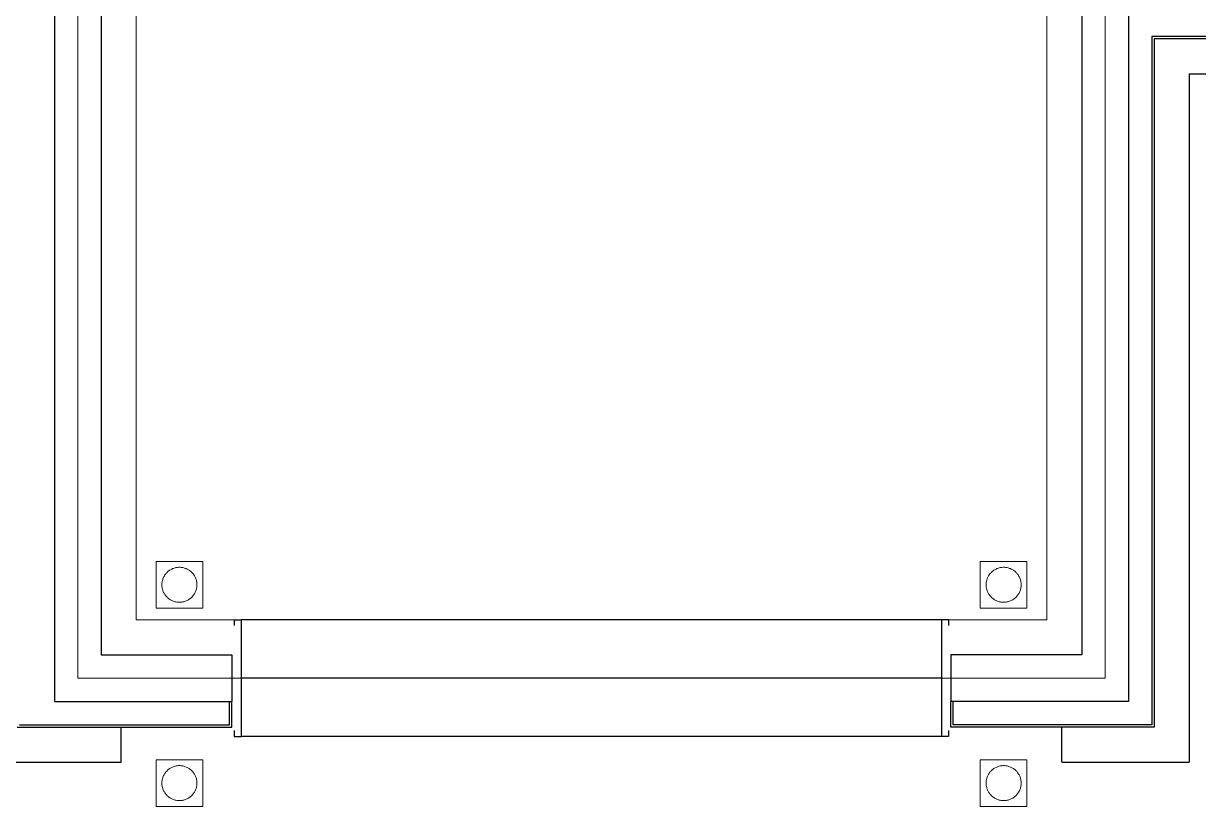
# Model space of a CAD drawing. Header units: millimetres. Extents: x 8456 to 190005487, y 619 to 455456909.
# Drawn here: x 199030 to 199805, y 156105 to 156622 of the extents above; entities that cross this region are included whole.
import ezdxf

# ---------------------------------------------------------------- set-up
doc = ezdxf.new("R2010")
doc.units = ezdxf.units.MM
doc.header["$LTSCALE"] = 400
doc.header["$MEASUREMENT"] = 0
for name, pattern in [('XR-평면도$0$CEN', [62, 60, -1, 0, -1]), ('XR-평면도$0$DIVIDE', [1.25, 0.5, -0.25, 0, -0.25, 0, -0.25]), ('XR-평면도$0$HA01', [1.5, 0.75, -0.75]), ('XR-평면도$0$HID', [2, 1.1, -0.9])]:
    doc.linetypes.add(name, pattern=pattern)
doc.layers.get('0').update_dxf_attribs({"linetype": 'CONTINUOUS'})
for name, color, linetype, lineweight in [('XR-평면도$0$A-CNTL', 1, 'XR-평면도$0$CEN', 15), ('XR-평면도$0$A-DWXM-DOOR', 4, 'CONTINUOUS', 25), ('XR-평면도$0$A-FFXM-FURN1', 8, 'XR-평면도$0$HID', 18), ('XR-평면도$0$A-WAXM-BLOC', 3, 'CONTINUOUS', 25), ('XR-평면도$0$A-XXXX-INSL2', 8, 'CONTINUOUS', 18)]:
    doc.layers.add(name, color=color, linetype=linetype, lineweight=lineweight)
for name, color, linetype in [('석고보드', 4, 'CONTINUOUS'), ('저온단열', 160, 'CONTINUOUS'), ('충돌방지대', 6, 'CONTINUOUS')]:
    doc.layers.add(name, color=color, linetype=linetype)

# ---------------------------------------------------------------- blocks, each defined once
blk = doc.blocks.new('A$C2DB436D3')
at = {"layer": 'XR-평면도$0$A-CNTL', "color": 8}
for p, q in [((10695.5, 18577.6, 2515.7), (10695.5, 17785.6, 2515.7)), ((11663.5, 18577.6, 2515.7), (11663.5, 17785.6, 2515.7)), ((10695.5, 17785.6, 2515.7), (11663.5, 17785.6, 2515.7))]:
    blk.add_line(p, q, dxfattribs=at)
at = {"layer": 'XR-평면도$0$A-DWXM-DOOR', "color": 8}
for p, q in [((10842.9, 17840.6, 2515.7), (10842.9, 17835.1, 2515.7)), ((10842.9, 17840.6, 2515.7), (10849.5, 17840.6, 2515.7)), ((10849.5, 17840.6, 2515.7), (10849.5, 17730.6, 2515.7)), ((11509.5, 17840.6, 2515.7), (11509.5, 17730.6, 2515.7)), ((11516.1, 17840.6, 2515.7), (11509.5, 17840.6, 2515.7)), ((11516.1, 17840.6, 2515.7), (11516.1, 17835.1, 2515.7)), ((10842.9, 17736.1, 2515.7), (10842.9, 17730.6, 2515.7)), ((10842.9, 17730.6, 2515.7), (10849.5, 17730.6, 2515.7)), ((11516.1, 17730.6, 2515.7), (11509.5, 17730.6, 2515.7)), ((11516.1, 17736.1, 2515.7), (11516.1, 17730.6, 2515.7))]:
    blk.add_line(p, q, dxfattribs=at)
at = {"layer": 'XR-평면도$0$A-DWXM-DOOR', "color": 8, "linetype": 'XR-평면도$0$HA01', "ltscale": 20}
for p, q in [((11509.5, 17840.6, 2515.7), (10849.5, 17840.6, 2515.7)), ((11509.5, 17730.6, 2515.7), (10849.5, 17730.6, 2515.7))]:
    blk.add_line(p, q, dxfattribs=at)
at = {"layer": 'XR-평면도$0$A-DWXM-DOOR', "color": 8, "linetype": 'XR-평면도$0$DIVIDE', "ltscale": 50}
blk.add_line((11509.5, 17785.6, 2515.7), (10849.5, 17785.6, 2515.7), dxfattribs=at)
at = {"layer": 'XR-평면도$0$A-FFXM-FURN1', "color": 8}
for p, q in [((10813.2, 17895.6, 2515.7), (10769.2, 17895.6, 2515.7)), ((10769.2, 17895.6, 2515.7), (10769.2, 17851.6, 2515.7)), ((10813.2, 17851.6, 2515.7), (10813.2, 17895.6, 2515.7)), ((11545.9, 17851.6, 2515.7), (11545.9, 17895.6, 2515.7)), ((11545.9, 17895.6, 2515.7), (11589.9, 17895.6, 2515.7)), ((11589.9, 17895.6, 2515.7), (11589.9, 17851.6, 2515.7)), ((10769.2, 17851.6, 2515.7), (10813.2, 17851.6, 2515.7)), ((11589.9, 17851.6, 2515.7), (11545.9, 17851.6, 2515.7)), ((10769.2, 17664.6, 2515.7), (10769.2, 17708.6, 2515.7)), ((10769.2, 17708.6, 2515.7), (10813.2, 17708.6, 2515.7)), ((10813.2, 17708.6, 2515.7), (10813.2, 17664.6, 2515.7)), ((11545.9, 17708.6, 2515.7), (11545.9, 17664.6, 2515.7)), ((11589.9, 17708.6, 2515.7), (11545.9, 17708.6, 2515.7)), ((11589.9, 17664.6, 2515.7), (11589.9, 17708.6, 2515.7)), ((10813.2, 17664.6, 2515.7), (10769.2, 17664.6, 2515.7)), ((11545.9, 17664.6, 2515.7), (11589.9, 17664.6, 2515.7))]:
    blk.add_line(p, q, dxfattribs=at)
for centre in [(10791.2, 17873.6, 2515.7), (11567.9, 17873.6, 2515.7), (10791.2, 17686.6, 2515.7), (11567.9, 17686.6, 2515.7)]:
    blk.add_circle(centre, 16.5, dxfattribs=at)
at = {"layer": 'XR-평면도$0$A-WAXM-BLOC', "color": 8}
for p, q in [((10673.5, 18599.6, 2515.7), (10673.5, 17763.6, 2515.7)), ((11685.5, 18599.6, 2515.7), (11685.5, 17763.6, 2515.7)), ((10717.5, 18555.6, 2515.7), (10717.5, 17807.6, 2515.7)), ((11641.5, 18555.6, 2515.7), (11641.5, 17807.6, 2515.7)), ((10717.5, 17807.6, 2515.7), (10840.7, 17807.6, 2515.7)), ((10840.7, 17807.6, 2515.7), (10840.7, 17763.6, 2515.7)), ((11518.3, 17807.6, 2515.7), (11518.3, 17763.6, 2515.7)), ((11641.5, 17807.6, 2515.7), (11518.3, 17807.6, 2515.7)), ((10673.5, 17763.6, 2515.7), (10840.7, 17763.6, 2515.7)), ((11685.5, 17763.6, 2515.7), (11518.3, 17763.6, 2515.7))]:
    blk.add_line(p, q, dxfattribs=at)
at = {"layer": 'XR-평면도$0$A-XXXX-INSL2', "color": 8}
for p, q in [((10750.5, 18522.6, 2515.7), (10750.5, 17840.6, 2515.7)), ((11608.5, 18522.6, 2515.7), (11608.5, 17840.6, 2515.7)), ((10750.5, 17840.6, 2515.7), (10842.9, 17840.6, 2515.7)), ((11608.5, 17840.6, 2515.7), (11516.1, 17840.6, 2515.7))]:
    blk.add_line(p, q, dxfattribs=at)
at = {"layer": '석고보드', "color": 8}
for p, q in [((11896.7, 18388.4, 2515.7), (11709.7, 18388.4, 2515.7)), ((11709.7, 18388.4, 2515.7), (11709.7, 17739.4, 2515.7)), ((10840.7, 17739.4, 2515.7), (10840.7, 17763.6, 2515.7)), ((11518.3, 17739.4, 2515.7), (11518.3, 17763.6, 2515.7)), ((10638.3, 17739.4, 2515.7), (10840.7, 17739.4, 2515.7)), ((11709.7, 17739.4, 2515.7), (11518.3, 17739.4, 2515.7))]:
    blk.add_line(p, q, dxfattribs=at)
at = {"layer": '저온단열', "color": 8}
for p, q in [((11894.5, 18390.6, 2515.7), (11707.5, 18390.6, 2515.7)), ((11707.5, 18390.6, 2515.7), (11707.5, 17741.6, 2515.7)), ((10838.5, 17741.6, 2515.7), (10838.5, 17763.6, 2515.7)), ((11520.5, 17741.6, 2515.7), (11520.5, 17763.6, 2515.7)), ((10640.5, 17741.6, 2515.7), (10838.5, 17741.6, 2515.7)), ((11707.5, 17741.6, 2515.7), (11520.5, 17741.6, 2515.7))]:
    blk.add_line(p, q, dxfattribs=at)
at = {"layer": '충돌방지대', "color": 8}
for p, q in [((11742.7, 18355.4, 2515.7), (11929.7, 18355.4, 2515.7)), ((11742.7, 18355.4, 2515.7), (11742.7, 17706.4, 2515.7)), ((10736.2, 17706.4, 2515.7), (10736.2, 17739.4, 2515.7)), ((11622.9, 17706.4, 2515.7), (11622.9, 17739.4, 2515.7)), ((10605.3, 17706.4, 2515.7), (10736.2, 17706.4, 2515.7)), ((11622.9, 17706.4, 2515.7), (11742.7, 17706.4, 2515.7))]:
    blk.add_line(p, q, dxfattribs=at)

msp = doc.modelspace()

# ---------------------------------------------------------------- block references
at = {"xscale": 0.7, "yscale": 0.7, "zscale": 0.7}
msp.add_blockref('A$C2DB436D3', (191579.09, 143740.16, -160.09), dxfattribs=at)

doc.saveas('drawing.dxf')
